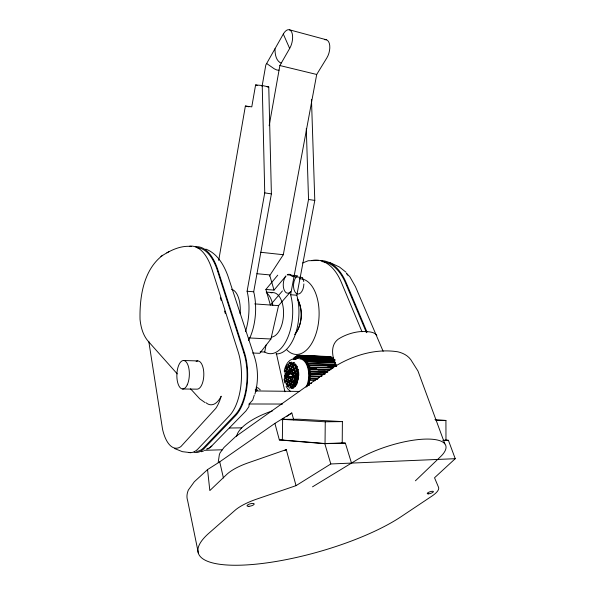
<?xml version="1.0" encoding="UTF-8"?>
<svg xmlns="http://www.w3.org/2000/svg" width="595" height="595" viewBox="0 0 595 595"><rect width="100%" height="100%" fill="white"/><g stroke="black" fill="none" stroke-linecap="round" stroke-linejoin="round"><path stroke-width="0.89" d="M342.393 421.61L342.214 443.052L325.034 443.52L282.335 440.025L282.647 419.378L299.24 419.23L342.393 421.61L325.257 421.796L282.647 419.378M325.034 443.52L325.257 421.796M294.094 373.883L294.213 373.385A4.195 2.291 -88.8 0 1 296.236 371.339L296.689 366.572M295.388 386.713L295.7 383.388M295.789 382.466L296.05 379.714A4.195 2.291 -88.8 0 0 298.08 377.684L298.437 375.586A4.195 2.291 -88.8 0 0 297.366 371.92L298.006 369.361M319.708 376.925L310.649 376.724L309.132 378.212L308.969 379.967L310.3 378.658L317.551 378.807M323.554 374.679L310.873 374.381L309.355 375.876L309.184 377.624L310.523 376.315L321.397 376.553M218.209 462.449L219.384 454.439L220.113 452.773L224.062 447.395L235.813 436.447L331.46 368.595M254.258 395.177L252.741 400.026L249.134 403.983L248.918 406.675L245.869 411.041L211.761 445.9M218.707 260.402L245.371 106.051L251.782 106.847L255.59 84.966L262.239 85.494L268.762 86.967L271.394 193.888L253.701 291.781A39.798 19.39 -86.2 0 1 248.546 340.474M262.06 86.416L265.816 64.981L283.309 34.049A11.759 5.615 -76.7 0 1 291.728 32.197A11.759 5.615 -76.7 0 1 289.661 48.463L279.873 65.539L269.163 125.731M245.43 331.72A39.977 19.233 -86.2 0 0 247.096 291.252L264.745 192.884L262.239 85.494M260.164 351.853L264.716 352.032L266.01 345.055M269.394 276.08L283.317 254.72L316.704 74.472L326.796 57.983A11.446 5.846 -75.9 0 0 329.734 45.525A11.446 5.846 -75.9 0 0 324.863 39.716M288.791 374.084L289.601 369.696L294.213 373.385M264.716 352.032A38.801 20.26 -86.3 0 0 287.281 338.637A38.801 20.26 -86.3 0 0 290.613 294.733L308.537 199.474L306.291 128.49M275.976 353.899A38.638 20.401 -86.3 0 0 295.194 334.769A38.638 20.401 -86.3 0 0 296.823 295.232L314.785 200.411L311.475 99.358M252.518 353.021L259.762 353.289L270.933 338.994L278.557 305.622L290.724 291.617A9.498 5.087 -85 0 1 283.83 289.058A9.498 5.087 -85 0 1 285.979 275.939L274.035 290.1L265.898 289.43L270.368 305.027L282.439 290.933M284.224 371.25C285.117 366.066 287.987 359.462 293.989 358.815M292.762 387.754L294.919 379.119A4.195 2.291 -88.8 0 1 294.123 377.557M307.808 384.883L308.217 383.262L308.924 385.634M254.935 394.061C258.446 381.968 258.282 368.841 254.474 356.836L228.034 276.333C224.062 265.199 217.458 253.53 205.803 249.097M306.968 386.728L307.63 385.285M295.008 334.301C302.401 324.617 302.996 310.434 297.961 299.575M290.851 373.987L290.65 372.953L289.371 374.255M294.86 334.412C302.394 324.543 303.413 309.549 297.307 298.75M265.898 289.43L277.753 275.173M295.633 377.022A1.74 0.952 -88.8 0 0 296.347 377.215L296.786 376.769A1.74 0.952 -88.8 0 0 297.069 375.095L296.846 374.307A1.74 0.952 -88.8 0 0 295.931 373.839L287.608 373.734M256.311 391.094L257.085 389.777L255.24 389.755M294.547 359.454L294.265 357.498L294.77 359.231M295.849 359.477L295.105 356.955L297.165 356.792M299.27 355.936L296.288 356.07L297.031 358.599M296.511 355.84L297.269 358.421L298.259 358.183L297.545 355.758L299.612 355.594M297.768 355.527L298.534 358.116L299.53 357.87L299.032 355.215L328.291 356.539M299.032 355.215L299.798 357.811L300.743 358.034L300.289 355.512L301.063 358.108L302.007 358.331L301.553 355.803L302.327 358.406L303.807 356.896L333.431 357.959L332.664 359.224M305.347 359.358L303.502 359.298L302.617 358.629L303.926 357.298L333.557 358.354M287.251 375.624L285.987 376.918L285.332 374.597L286.597 373.31L287.035 374.85M303.502 359.298L304.982 357.781L333.721 358.8M334.94 359.678L306.165 358.681L304.677 360.191L303.792 359.521L305.101 358.19L333.847 359.194M288.151 377.007L288.545 376.59A1.755 0.945 -88.8 0 0 288.835 374.909L288.612 374.121A1.755 0.945 -88.8 0 0 287.705 373.645L287.273 374.084A1.755 0.945 -88.8 0 0 286.991 375.772L287.221 376.553A1.755 0.945 -88.8 0 0 288.114 377.044M307.533 361.678L305.674 361.619L304.893 360.503L306.284 359.083L335.067 360.072M289.705 376.933L288.426 378.227L287.987 376.672M290.732 376.68L290.219 377.208L290.888 379.543L292.175 378.249L291.818 377.356A2.001 1.086 -88.8 0 1 290.784 376.813M305.674 361.619L307.169 360.109L335.104 361.046M335.245 362.422L308.18 361.537L306.678 363.054L305.889 361.931L307.169 360.109M336.755 365.903L309.638 365.085L308.121 366.609L307.585 365.3L308.939 363.411L307.437 364.921L306.834 363.426L308.18 361.537M316.689 368.774L308.56 368.55L308.24 367.018L309.764 365.494L335.074 366.252M308.56 368.55L310.04 367.07L308.649 368.989L309.021 370.737L310.501 369.264L330.411 369.807M327.823 372.054L310.62 371.615L309.207 373.02L309.11 371.176L310.62 369.674L329.63 370.187M324.334 374.292L310.746 373.965L309.326 375.371L309.229 373.526L310.746 372.024L327.049 372.433M329.585 356.829L298.809 355.453M331.653 358.592L331.118 356.888L325.339 356.911M309.155 385.411L308.359 382.719L308.768 381.097L309.705 383.239L308.909 380.555L310.426 379.075L317.671 379.216M415.422 480.812L440.538 456.67A55.164 16.943 -17.6 0 0 424.376 439.132A55.164 16.943 -17.6 0 0 356.494 460.047L312.524 486.829M455.235 458.693L434.529 477.77L438.515 487.231A34.168 9.245 -17.5 0 1 431.762 496.208L401.097 516.683A116.412 31.944 -15.9 0 1 252.697 564.476A116.412 31.944 -15.9 0 1 208.964 533.15L235.077 510.272A37.894 11.335 -15.1 0 1 257.107 498.967L296.027 485.654L330.805 463.966L455.235 458.693L448.407 440.315L445.64 439.995M293.752 419.914L291.803 412.975L274.905 423.387L219.726 461.839L207.551 469.589L194.297 481.779L188.37 490.012A112.886 36.912 -15.8 0 0 187.596 500.402L198.433 553.417M207.759 449.084L211.88 445.99M209.529 447.998L211.106 446.652M162.688 255.322C143.514 269.728 139.52 296.957 140.041 319.441C140.844 327.213 142.964 335.216 148.192 341.247L177.25 373.883M281.889 419.847L284.172 418.263M286.463 416.671L291.803 412.975M284.722 450.631L286.262 449.604L296.027 485.654M331.787 368.379C351.057 355.907 374.828 348.149 397.877 351.816C402.867 352.991 407.597 355.371 410.721 359.558L417.988 371.064L444.822 443.833M166.86 252.86C174.298 248.658 182.568 245.579 191.307 246.434M160.866 256.408L168.839 251.685M206.45 449.18L208.391 448.191M302.617 262.975L308.262 260.729L318.318 260.498M286.262 449.604L248.227 462.828A37.113 12.413 -15 0 0 226.784 474.401L209.834 490.57L207.551 469.589M201.266 451.731L203.334 451.196M203.951 450.326L222.485 449.775M443.238 440.307L445.982 440.233L445.923 420.449L434.938 419.587M274.905 423.387L279.353 439.95L324.818 443.684L345.353 443.126L351.504 463.089M442.881 440.464L448.407 440.315M279.353 439.95L282.967 439.869M229.417 428.028L241.771 427.842M435.897 420.561L445.923 420.449M249.134 403.983L282.558 404.042M182.553 388.989L196.893 389.16A14.124 6.381 -88.2 0 0 203.81 373.415A14.124 6.381 -88.2 0 0 196.127 361.403M255.344 390.156L257.189 390.179M255.285 390.945L299.731 391.428M309.705 383.239L311.52 383.269M309.474 383.47L311.289 383.5M308.909 380.555L315.246 380.674M309.132 378.212L318.184 378.398M296.57 376.999L288.337 376.828L288.203 376.375M309.355 375.876L322.021 376.159M309.229 373.526L325.51 373.913M318.057 370.975L325.287 371.161M309.11 371.176L327.191 371.644M308.24 367.018L333.55 367.747M310.159 367.479L332.776 368.119M308.649 368.989L331.237 369.599M307.585 365.3L318.414 365.628M327.436 365.895L336.458 366.163M306.834 363.426L336.026 364.259M309.065 363.82L336.16 364.661M183.498 360.496L197.785 360.934M304.893 360.503L334.33 361.41M305.889 361.931L335.372 362.824M294.042 357.721L295.879 357.788M302.617 358.629L304.469 358.696M295.18 358.845L293.127 359.008L294.964 359.075M303.792 359.521L306.574 359.618M306.975 355.87L313.416 356.108M322.616 356.442L327.22 356.613M300.066 355.743L331.118 356.888M297.545 355.758L299.389 355.825M301.33 356.041L303.175 356.108M309.638 356.338L319.798 356.71M295.105 356.955L296.942 357.022M279.055 70.15L277.01 70.069L274.325 68.849L266.649 63.509M248.955 337.945L270.933 338.994M190.712 452.661L182.39 451.672L174.677 448.585M254.667 303.904L278.557 305.622M341.664 442.836L345.353 443.126M266.218 292.093L272.599 292.606M247.096 291.252L253.701 291.781M290.613 294.733L296.823 295.232M267.088 86.833L268.762 86.967M256.914 273.722L269.595 274.897L274.035 290.1M260.558 252.258L283.317 254.72M264.745 192.884L271.394 193.888M308.537 199.474L314.785 200.411M281.375 62.914L280.096 62.654C275.649 59.634 275.031 53.721 274.979 48.775M245.371 106.051L248.955 106.802M255.59 84.966L257.204 85.33M279.873 65.539L316.704 74.472M296.236 371.339L297.366 371.92M289.393 29.787L326.417 39.776M296.05 379.714L294.919 379.119M256.125 387.219L258.126 387.97L260.26 389.859M329.452 262.343L339.514 267.051L346.082 272.265M205.022 402.57L199.816 398.91L190.534 388.803M290.3 391.153L287.987 389.204L286.113 386.378M283.309 34.049L289.661 48.463M383.128 351.266L355.46 286.671L349.823 276.705L346.402 273.291A36.883 21.36 -85.7 0 1 347.74 275.135M367.018 332.092L346.156 282.67A60.251 34.079 -86.5 0 0 320.668 260.595M366.483 332.709L345.68 283.346A59.307 33.543 -86.5 0 0 321.984 261.592M362.035 331.817L341.292 282.223A60.459 33.922 -86.5 0 0 311.735 260.543M217.532 270.963L243.809 352.753M336.175 366.23C332.516 357.9 329.667 345.807 338.027 339.321A22.714 9.788 -18.1 0 1 366.26 331.675A22.662 9.743 -18.2 0 1 376.821 335.535M220.343 297.79L221.184 300.438M224.538 311.029L225.379 313.684M309.638 365.085L309.764 365.494M310.501 369.264L310.62 369.674M310.62 371.615L310.746 372.024M306.165 358.681L306.284 359.083M310.746 373.965L310.873 374.381M304.982 357.781L305.101 358.19M310.523 376.315L310.649 376.724M303.807 356.896L303.926 357.298M310.3 378.658L310.426 379.075M324.818 443.684L330.805 463.966M295.328 356.725L296.087 359.306M288.858 373.987L288.196 371.659L286.931 372.961L287.593 375.281M287.608 374.262L287.489 373.861L291.379 373.727A1.748 0.945 -88.8 0 1 292.279 374.203L292.502 374.999A1.748 0.945 -88.8 0 1 292.227 376.68L291.825 377.081A1.748 0.945 -88.8 0 1 291.074 376.925M256.2 388.334L256.304 388.736M219.726 461.839L223.422 477.986M276.444 353.705L284.938 391.793M303.755 281.539L302.491 277.493L292.145 276.526A9.498 5.087 -85 0 0 287.229 274.816L297.515 275.783A9.431 5.147 -85 0 0 293.558 286.991A9.431 5.147 -85 0 0 298.958 293.923A9.431 5.147 -85 0 0 303.881 283.964M284.038 379.179L284.767 382.912M148.765 341.299L162.547 429.248A36.749 15.834 -89.1 0 0 180.954 446.518L215.821 408.349A38.749 17.82 -88.3 0 0 221.191 396.218A30.531 14.213 -88.2 0 1 206.049 402.763M236.646 436.276A48.961 18.229 -15.6 0 1 272.577 410.825M194.015 452.207A41.033 18.445 -89.3 0 0 204.1 448.533L235.553 415.719A43.234 20.728 -88.4 0 0 244.314 352.114L217.956 270.204A65.829 29.341 -86.2 0 0 195.361 246.754M189.024 452.564A41.196 18.296 -89.2 0 0 198.195 448.704L229.432 415.756A43.413 20.565 -88.4 0 0 238.186 351.876L212.103 269.661A66.082 29.088 -86.2 0 0 189.716 246.144M243.816 352.753A42.111 20.193 -88.4 0 1 235.278 414.7L203.892 447.514A39.969 17.969 -89.3 0 1 196.543 451.382M197.094 247.736A64.796 28.872 -86.2 0 1 217.539 270.948M299.285 278.824A37.879 20.721 -86.3 0 1 318.035 325.644A37.879 20.721 -86.3 0 1 286.574 349.54M271.075 292.866A22.327 11.655 -86.3 0 1 283.562 312.62A22.327 11.655 -86.3 0 1 271.357 337.164M231.433 289.282A23.004 11.06 -86.2 0 1 240.112 313.684M266.947 293.283A22.491 11.521 -86.3 0 1 272.815 305.347M299.776 358.904A16.727 9.185 -88.9 0 1 308.076 369.012A16.727 9.185 -88.9 0 1 306.061 387.129M292.725 387.129A16.727 9.185 -88.9 0 1 290.382 377.066M290.776 371.094A16.727 9.185 -88.9 0 1 294.168 362.325M291.922 374.367A1.205 0.654 -88.8 0 1 292.212 375.103M292.197 375.728A1.205 0.654 -88.8 0 1 291.877 376.449M296.615 374.664A1.197 0.654 -88.8 0 1 296.578 376.36M284.901 371.28L285.161 373.987L286.418 372.693L285.764 370.387L284.901 371.28M298.593 378.405L298.363 379.744L297.53 380.577L296.838 378.204L298.154 376.888L298.593 378.405M286.634 366.2L285.652 368.476L285.927 369.428L287.184 368.127L286.634 366.2M297.604 382.384L296.585 384.682L296.057 382.853L297.366 381.544L297.604 382.384M292.316 376.851L292.517 377.907L293.811 376.598L293.134 374.255L292.636 374.939A2.001 1.086 -88.8 0 1 292.316 376.866M288.181 364.333L286.916 365.65L287.519 367.777L288.791 366.468L288.181 364.333M289.787 362.667L288.516 363.991L289.125 366.118L290.405 364.802L289.787 362.667M292.026 363.129L290.747 364.452L290.189 362.519L291.751 362.162L292.026 363.129M287.363 368.736L286.098 370.038L286.753 372.351L288.025 371.049L287.363 368.736M288.969 367.078L287.697 368.394L288.359 370.707L289.631 369.398L288.969 367.078M290.583 365.412L289.304 366.736L289.973 369.049L291.252 367.732L290.583 365.412M292.204 363.738L290.918 365.062L291.587 367.383L292.881 366.066L292.204 363.738M293.432 362.474L292.547 363.389L293.216 365.717L294.51 364.385L294.049 362.794L293.432 362.474M284.998 374.939L284.499 375.452L284.648 378.279L285.659 377.26L284.998 374.939M289.81 370.008L288.53 371.317L289.2 373.638L290.479 372.336L289.81 370.008M291.431 368.35L290.144 369.666L290.814 371.987L292.1 370.678L291.431 368.35M293.06 366.676L291.766 368L292.442 370.328L293.729 369.012L293.06 366.676M294.696 365.003L293.395 366.327L294.071 368.662L295.373 367.338L294.696 365.003M295.551 364.118L295.038 364.646L295.715 366.989L296.756 365.925L295.551 364.118M285.831 377.87L284.737 378.985L285.392 381.306L286.485 380.19L285.831 377.87M287.43 376.241L286.165 377.528L286.82 379.855L288.092 378.569L287.43 376.241M292.279 371.295L290.992 372.604L291.349 373.482A2.001 1.086 -88.8 0 1 292.383 374.024L292.956 373.63L292.279 371.295M293.908 369.629L292.621 370.945L293.29 373.288L294.592 371.972L293.908 369.629M295.551 367.955L294.257 369.279L294.934 371.622L296.236 370.298L295.551 367.955M297.031 366.453L295.901 367.606L296.578 369.949L297.716 368.803L297.031 366.453M286.664 380.807L285.563 381.916L286.225 384.251L287.318 383.143L286.664 380.807M288.263 379.186L286.998 380.473L287.66 382.801L288.932 381.521L288.263 379.186M289.877 377.55L288.605 378.844L289.267 381.179L290.546 379.885L289.877 377.55M294.77 372.589L293.476 373.905L294.153 376.256L295.447 374.947L294.77 372.589M296.414 370.923L295.113 372.247L295.797 374.597L297.098 373.281L296.414 370.923M297.902 369.421L296.764 370.573L297.448 372.931L298.586 371.778L297.902 369.421M287.497 383.76L286.485 384.772L287.683 386.572L288.159 386.103L287.497 383.76M289.103 382.139L287.831 383.418L288.493 385.761L289.772 384.482L289.103 382.139M290.724 380.51L289.445 381.797L290.115 384.139L291.394 382.853L290.724 380.51M292.353 378.866L291.067 380.168L291.736 382.518L293.023 381.224L292.353 378.866M293.989 377.223L292.695 378.524L293.365 380.874L294.666 379.58L293.989 377.223M295.633 375.564L294.332 376.873L295.008 379.231L296.317 377.922L295.633 375.564M297.284 373.898L295.975 375.222L296.66 377.58L297.969 376.263L297.284 373.898M298.675 372.5L297.634 373.548L298.318 375.914L298.809 375.423L298.675 372.5M289.951 385.106L288.672 386.386L289.096 387.88L289.802 388.267L290.62 387.457L289.951 385.106M291.572 383.478L290.286 384.764L290.955 387.114L292.249 385.835L291.572 383.478M293.209 381.841L291.914 383.135L292.591 385.493L293.885 384.206L293.209 381.841M294.845 380.205L293.551 381.499L294.228 383.864L295.529 382.563L294.845 380.205M296.496 378.554L295.187 379.855L295.871 382.221L297.18 380.919L296.496 378.554M292.428 386.46L291.134 387.739L291.372 388.572L292.948 388.29L292.428 386.46M294.064 384.831L292.77 386.118L293.342 388.126L294.637 386.847L294.064 384.831M295.708 383.195L294.406 384.489L294.986 386.505L296.288 385.21L295.708 383.195M428.4 493.857A3.258 0.87 -17.9 0 0 433.405 491.775A3.258 0.87 -17.9 0 0 429.166 492.065A3.258 0.87 -17.9 0 0 428.4 493.857M248.926 506.315A3.726 1.138 -14.8 0 0 254.221 503.972A3.726 1.138 -14.8 0 0 248.68 504.344A3.726 1.138 -14.8 0 0 248.926 506.315M187.254 384.831A14.258 6.248 -88.1 0 0 185.105 360.987A14.258 6.248 -88.1 0 0 176.975 378.42A14.258 6.248 -88.1 0 0 187.254 384.831M288.456 375.936A1.205 0.647 -88.8 0 0 287.935 374.114A1.205 0.647 -88.8 0 0 287.333 375.906A1.205 0.647 -88.8 0 0 288.456 375.936"/></g></svg>
